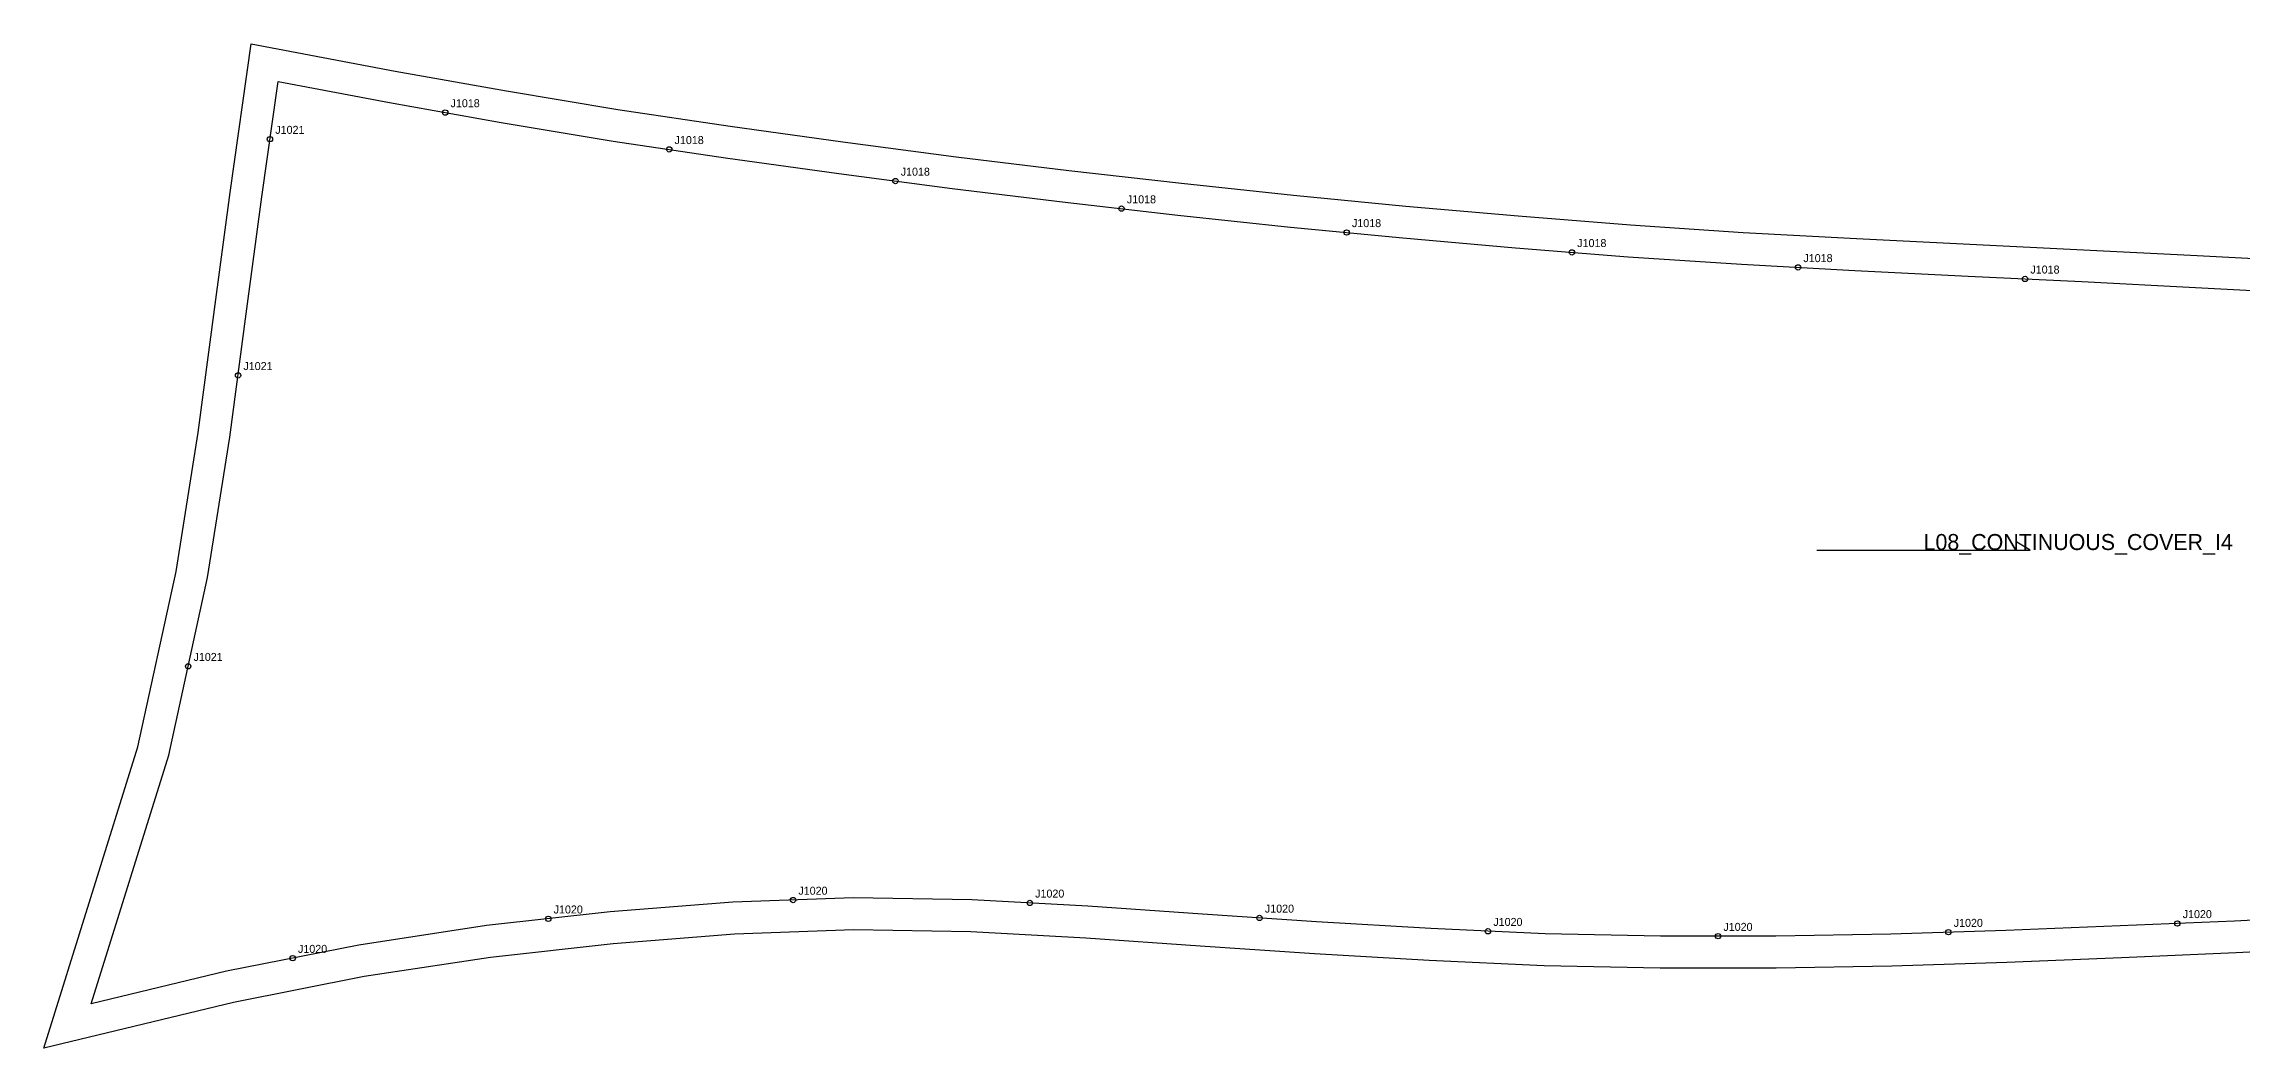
# Model space of a CAD drawing. Header units: millimetres. Extents: x -88 to 1395, y -362 to 19.
# Drawn here: x -88 to 736, y -362 to 14 of the extents above; entities that cross this region are included whole.
import ezdxf

# ---------------------------------------------------------------- set-up
doc = ezdxf.new("R2010")
doc.units = ezdxf.units.MM
for name, color, linetype in [('CUT', 1, 'Continuous'), ('GRAIN', 3, 'Continuous'), ('LABEL', 7, 'Continuous'), ('NOTCH', 2, 'Continuous'), ('SEW', 5, 'Continuous')]:
    doc.layers.add(name, color=color, linetype=linetype)

msp = doc.modelspace()

# ---------------------------------------------------------------- linework, layer by layer
at = {"layer": 'CUT'}
msp.add_lwpolyline([(776.94, -324.63), (733.93, -326.76), (691, -328.6), (648.05, -330.28), (604.89, -331.65), (561.51, -332.44), (518.02, -332.5), (474.59, -331.61), (431.44, -329.61), (388.54, -327.05), (345.68, -324.16), (302.77, -321.18), (259.63, -318.78), (215.79, -318.12), (171.11, -319.68), (125.66, -323.34), (79.67, -328.41), (32.33, -335.62), (-16.73, -345.36), (-87.75, -362.42), (-52.6, -249.46), (-38.19, -183.72), (-29.95, -131.56), (-23.8, -85.48), (-17.94, -41.57), (-10.14, 14.12), (-10.14, 14.12), (43.91, 3.94), (85.62, -3.53), (127.42, -10.42), (169.45, -16.71), (211.75, -22.63), (254.15, -28.16), (296.47, -33.3), (338.6, -38.15), (380.67, -42.61), (422.75, -46.67), (464.86, -50.4), (507, -53.77), (549.24, -56.54), (591.63, -58.88), (634.14, -60.98), (676.71, -63.03), (719.36, -65.21), (762.18, -67.52)], dxfattribs=at)
at = {"layer": 'GRAIN'}
for p, q in [((656.8, -175.66), (651.8, -172.66)), ((576.8, -175.66), (656.8, -175.66))]:
    msp.add_line(p, q, dxfattribs=at)
at = {"layer": 'NOTCH'}
for centre in [(62.66, -11.61), (-3.03, -21.6), (146.64, -25.43), (231.4, -37.29), (316.17, -47.65), (400.55, -56.58), (484.99, -64.05), (569.76, -69.69), (654.84, -73.99), (-14.99, -110.18), (-33.69, -219.24), (101.31, -313.95), (193.04, -306.91), (281.79, -307.99), (367.9, -313.63), (453.53, -318.62), (539.77, -320.47), (626.11, -318.97), (711.94, -315.69), (5.48, -328.72)]:
    msp.add_circle(centre, 1, dxfattribs=at)
at = {"layer": 'SEW'}
msp.add_lwpolyline([(776.28, -312.64), (733.37, -314.78), (690.51, -316.61), (647.62, -318.29), (604.59, -319.65), (561.39, -320.45), (518.14, -320.5), (474.99, -319.62), (432.08, -317.62), (389.3, -315.07), (346.5, -312.19), (303.52, -309.21), (260.06, -306.78), (215.67, -306.12), (170.42, -307.7), (124.52, -311.39), (78.11, -316.51), (30.26, -323.8), (-19.3, -333.64), (-70.02, -345.82), (-40.99, -252.53), (-26.4, -185.95), (-18.08, -133.29), (-11.9, -87.07), (-6.05, -43.2), (0, 0), (41.74, -7.87), (83.58, -15.36), (125.56, -22.28), (167.73, -28.58), (210.15, -34.52), (252.65, -40.07), (295.06, -45.22), (337.28, -50.07), (379.46, -54.54), (421.64, -58.62), (463.85, -62.36), (506.13, -65.74), (548.52, -68.52), (591.01, -70.86), (633.56, -72.97), (676.12, -75.01), (718.73, -77.19), (761.54, -79.51)], dxfattribs=at)

# ---------------------------------------------------------------- texts
at = {"layer": 'LABEL'}
for s, height, p in [('J1018', 3, (64.66, -9.61)), ('J1021', 3, (-1.03, -19.6)), ('J1018', 3, (148.64, -23.43)), ('J1018', 3, (233.4, -35.29)), ('J1018', 3, (318.17, -45.65)), ('J1018', 3, (402.55, -54.58)), ('J1018', 3, (486.99, -62.05)), ('J1018', 3, (571.76, -67.69)), ('J1018', 3, (656.84, -71.99)), ('J1021', 3, (-12.99, -108.18)), ('L08_CONTINUOUS_COVER_I4', 6, (616.8, -175.66)), ('J1021', 3, (-31.69, -217.24)), ('J1020', 3, (195.04, -304.91)), ('J1020', 3, (283.79, -305.99)), ('J1020', 3, (103.31, -311.95)), ('J1020', 3, (369.9, -311.63)), ('J1020', 3, (713.94, -313.69)), ('J1020', 3, (455.53, -316.62)), ('J1020', 3, (541.77, -318.47)), ('J1020', 3, (628.11, -316.97)), ('J1020', 3, (7.48, -326.72))]:
    msp.add_text(s, height=height, dxfattribs=at).set_placement(p)

doc.saveas('drawing.dxf')
